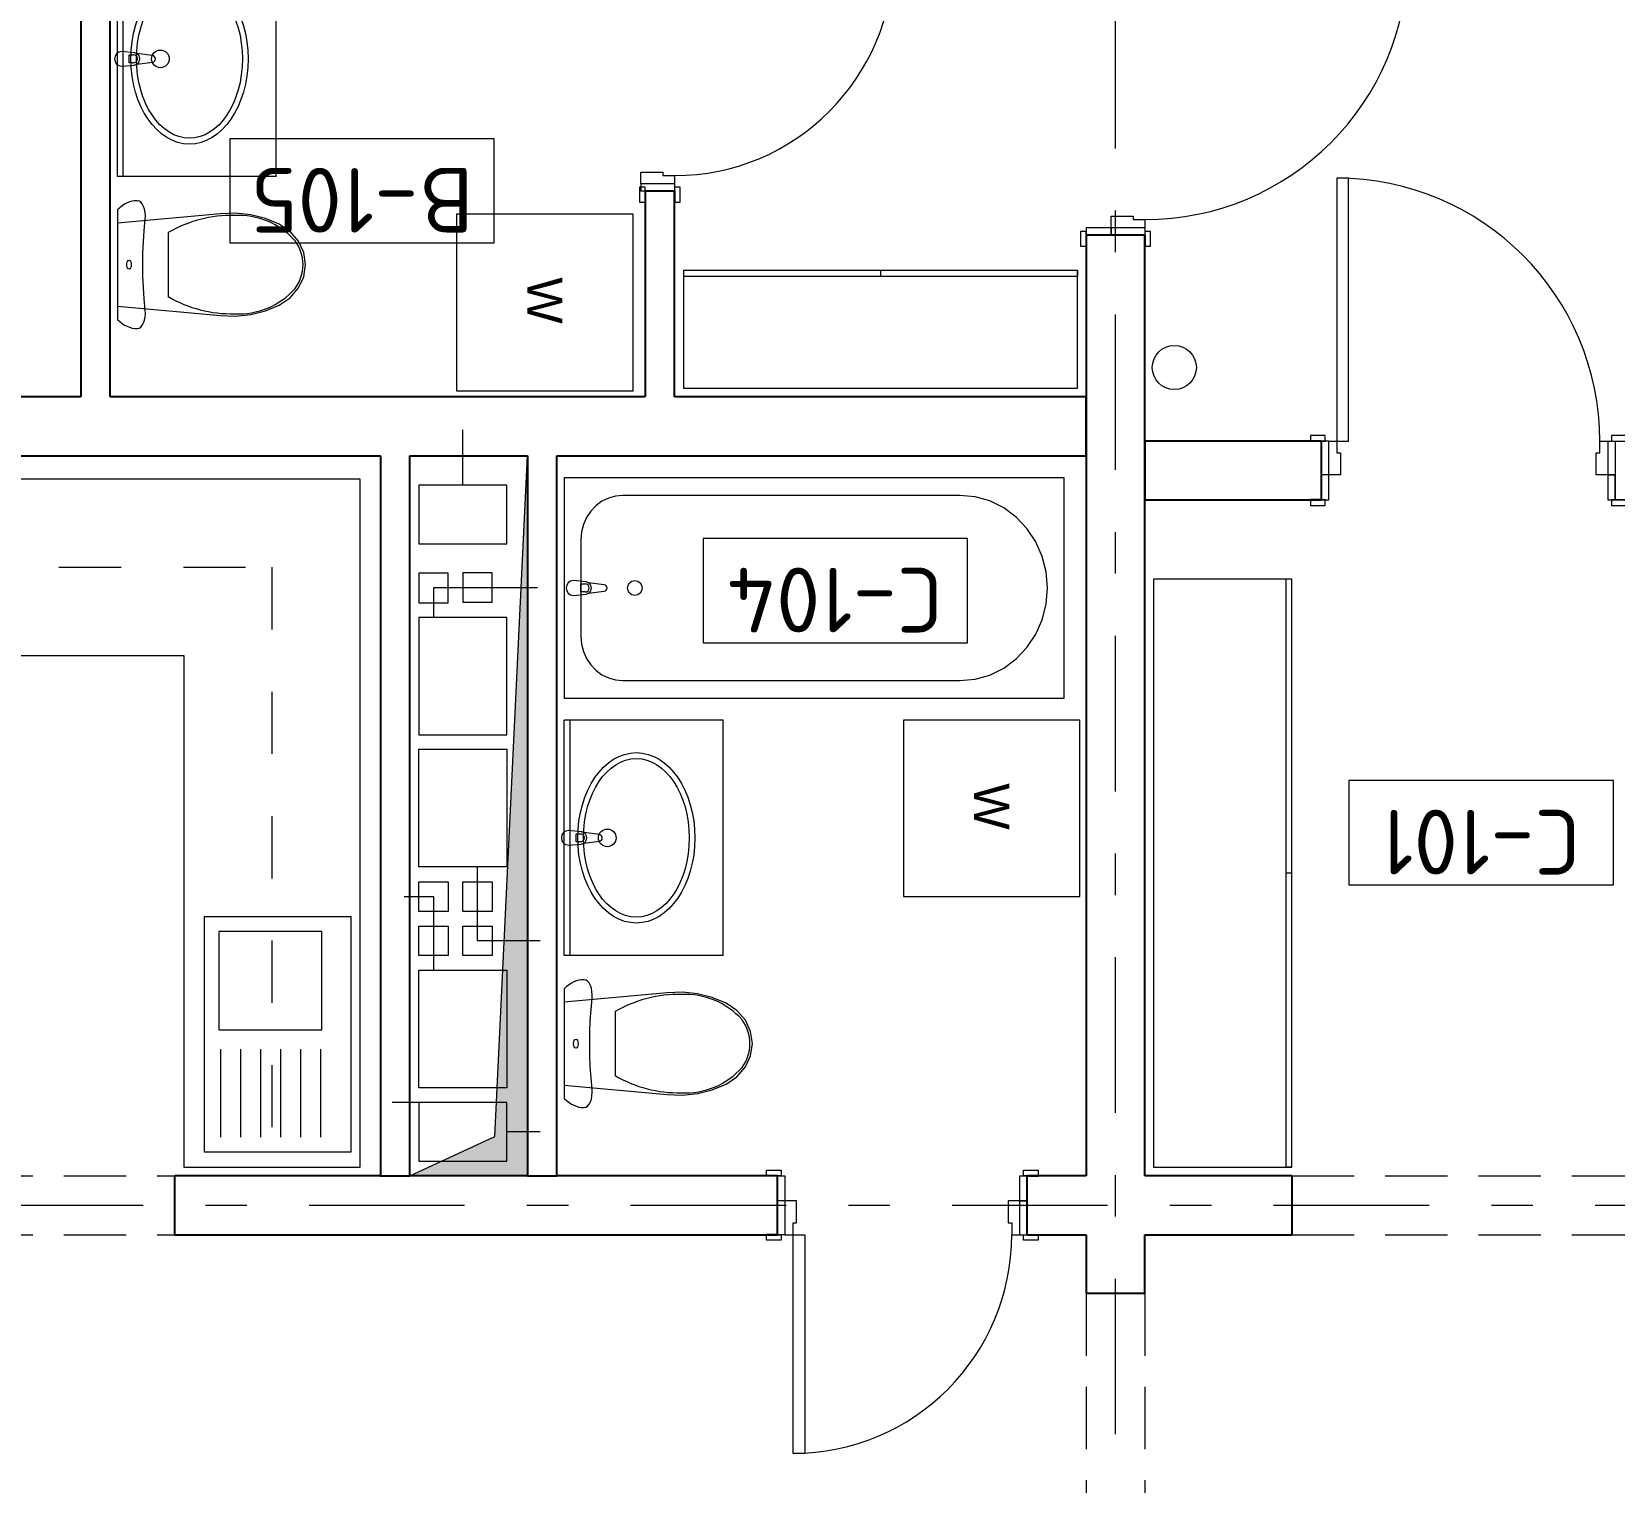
# Model space of a CAD drawing. Header units: millimetres. Extents: x 18162 to 3540582, y 72188 to 247925.
# Drawn here: x 342257 to 347641, y 83203 to 88138 of the extents above; entities that cross this region are included whole.
import ezdxf
from ezdxf.enums import TextEntityAlignment as Align

# ---------------------------------------------------------------- set-up
doc = ezdxf.new("R2010")
doc.units = ezdxf.units.MM
doc.header["$MEASUREMENT"] = 0
doc.set_wipeout_variables(frame=1)
for name, pattern in [('Dashed', [423.333333, 211.666667, -211.666667]), ('Double Dashed', [1093.611073, 529.166651, -211.666656, 141.111112, -211.666656]), ('Hidden Line', [317.5, 211.666667, -105.833333]), ('Wipeout_Contour', [1000, 0, -1000])]:
    doc.linetypes.add(name, pattern=pattern)
for name, color, linetype in [('Archicad Doors', 7, 'Continuous'), ('Archicad Zone Stamps', 7, 'Continuous'), ('Drawing & Figure', 7, 'Continuous'), ('Interior - Equipment', 7, 'Continuous'), ('Interior - Furniture', 7, 'Continuous'), ('Model Unit - Zone A', 7, 'Continuous'), ('Structural - Bearing', 7, 'Continuous'), ('Structural - Grid', 7, 'Continuous')]:
    doc.layers.add(name, color=color, linetype=linetype)
doc.styles.add('GENERATED_STYLE_1', font='arial.ttf')
doc.styles.add('GENERATED_STYLE_2', font='')
doc.styles.add('GENERATED_STYLE_3', font='', dxfattribs={"width": 0.8})
doc.styles.get('GENERATED_STYLE_2').set_extended_font_data('ISOCPEUR MON')
doc.styles.get('GENERATED_STYLE_3').set_extended_font_data('ISOCPEUR MON')

# ---------------------------------------------------------------- blocks, each defined once
blk = doc.blocks.new('Rectangular Door Opening 27[29]_3', base_point=(318570.5, 0))
at = {"layer": 'Archicad Doors', "color": 7, "linetype": 'Hidden Line', "lineweight": 13}
for p, q in [((346544, 84245.7), (347744, 84245.7)), ((346544, 84245.7), (346544, 84045.7)), ((347744, 84245.7), (347744, 84045.7)), ((346544, 84045.7), (347744, 84045.7))]:
    blk.add_line(p, q, dxfattribs=at)
blk = doc.blocks.new('Door 27[30]_3', base_point=(318570.5, 0))
at = {"layer": 'Archicad Doors', "color": 7, "linetype": 'Continuous', "lineweight": 13}
for p, q in [((344757, 84245.7), (344757, 84264.7)), ((344757, 84264.7), (344807, 84264.7)), ((344807, 84264.7), (344807, 84245.7)), ((345631, 84264.7), (345681, 84264.7)), ((345631, 84245.7), (345631, 84264.7)), ((345681, 84264.7), (345681, 84245.7)), ((344807, 84245.7), (344757, 84245.7)), ((344794, 84245.7), (344757, 84245.7)), ((344794, 84245.7), (344757, 84245.7)), ((344794, 84160.7), (344794, 84245.7)), ((344794, 84245.7), (344819, 84245.7)), ((344794, 84160.7), (344794, 84245.7)), ((344794, 84160.7), (344794, 84245.7)), ((344819, 84245.7), (344819, 84160.7)), ((345619, 84160.7), (345619, 84245.7)), ((345619, 84245.7), (345644, 84245.7)), ((345681, 84245.7), (345631, 84245.7)), ((345644, 84245.7), (345644, 84160.7)), ((345644, 84160.7), (345644, 84245.7)), ((345644, 84160.7), (345644, 84245.7)), ((345644, 84245.7), (345681, 84245.7)), ((345644, 84245.7), (345681, 84245.7)), ((344819, 84160.7), (344794, 84160.7)), ((344819, 84160.7), (344794, 84160.7)), ((344794, 84045.7), (344794, 84160.7)), ((344794, 84045.7), (344794, 84160.7)), ((344794, 84045.7), (344794, 84160.7)), ((344819, 84160.7), (344819, 84045.7)), ((344859, 84160.7), (344819, 84160.7)), ((344859, 84085.7), (344859, 84160.7)), ((345579, 84160.7), (345579, 84085.7)), ((345619, 84160.7), (345579, 84160.7)), ((345644, 84160.7), (345619, 84160.7)), ((345619, 84160.7), (345644, 84160.7)), ((345619, 84045.7), (345619, 84160.7)), ((345644, 84045.7), (345644, 84160.7)), ((345644, 84045.7), (345644, 84160.7)), ((345644, 84045.7), (345644, 84160.7)), ((344757, 84026.7), (344757, 84045.7)), ((344757, 84045.7), (344807, 84045.7)), ((344794, 84045.7), (344757, 84045.7)), ((344794, 84045.7), (344757, 84045.7)), ((344819, 84045.7), (344794, 84045.7)), ((344807, 84045.7), (344807, 84026.7)), ((344819, 84045.7), (344847, 84045.7)), ((344847, 84045.7), (344847, 84085.7)), ((344847, 84085.7), (344859, 84085.7)), ((344847, 83301.7), (344847, 84045.7)), ((344847, 84045.7), (344887, 84045.7)), ((344887, 84045.7), (344887, 83301.7)), ((345579, 84085.7), (345591, 84085.7)), ((345591, 84085.7), (345591, 84045.7)), ((345591, 84045.7), (345619, 84045.7)), ((345619, 84045.7), (345644, 84045.7)), ((345631, 84045.7), (345681, 84045.7)), ((345631, 84026.7), (345631, 84045.7)), ((345644, 84045.7), (345681, 84045.7)), ((345644, 84045.7), (345681, 84045.7)), ((345681, 84045.7), (345681, 84026.7)), ((344807, 84026.7), (344757, 84026.7)), ((345681, 84026.7), (345631, 84026.7)), ((344887, 83301.7), (344847, 83301.7))]:
    blk.add_line(p, q, dxfattribs=at)
blk.add_arc((344847, 84045.7), 744, 270, 0, dxfattribs=at)
blk = doc.blocks.new('Rectangular Door Opening 27[31]_3', base_point=(318570.5, 0))
at = {"layer": 'Archicad Doors', "color": 7, "linetype": 'Hidden Line', "lineweight": 13}
for p, q in [((340144.3, 84245.7), (342744.3, 84245.7)), ((340144.3, 84045.7), (340144.3, 84245.7)), ((342744.3, 84045.7), (342744.3, 84245.7)), ((340144.3, 84045.7), (342744.3, 84045.7))]:
    blk.add_line(p, q, dxfattribs=at)
blk = doc.blocks.new('АЦӨ_B-105_25_3', base_point=(343429.2, 87901.7))
at = {"layer": 'Archicad Zone Stamps', "color": 7, "linetype": 'Continuous', "lineweight": 5}
for p, q in [((343830.9, 87774.2), (342930.9, 87774.2)), ((342930.9, 87774.2), (342930.9, 87419.4)), ((343830.9, 87419.4), (343830.9, 87774.2)), ((342930.9, 87419.4), (343830.9, 87419.4))]:
    blk.add_line(p, q, dxfattribs=at)
at = {"layer": 'Archicad Zone Stamps', "color": 7, "lineweight": 5, "style": 'GENERATED_STYLE_2'}
for tag, p in [('DUMMY_861', (343007.7, 87454.9)), ('ROOM_NUMBER', (343380.9, 87454.9))]:
    blk.add_attdef(tag, text='', height=220, rotation=180, dxfattribs=at).set_placement(p, align=Align.TOP_CENTER)
blk = doc.blocks.new('АЦӨ_C-104_28_3', base_point=(345273.4, 84758.3))
at = {"layer": 'Archicad Zone Stamps', "color": 7, "linetype": 'Continuous', "lineweight": 5}
for p, q in [((345441, 86414.4), (344541, 86414.4)), ((344541, 86414.4), (344541, 86059.5)), ((345441, 86059.5), (345441, 86414.4)), ((344541, 86059.5), (345441, 86059.5))]:
    blk.add_line(p, q, dxfattribs=at)
at = {"layer": 'Archicad Zone Stamps', "color": 7, "lineweight": 5, "style": 'GENERATED_STYLE_2'}
for tag, p in [('DUMMY_861', (344617.8, 86095)), ('ROOM_NUMBER', (344991, 86095))]:
    blk.add_attdef(tag, text='', height=220, rotation=180, dxfattribs=at).set_placement(p, align=Align.TOP_CENTER)
blk = doc.blocks.new('Үүдний хэсэг_C-101_29_3', base_point=(346894, 84470.7))
at = {"layer": 'Archicad Zone Stamps', "color": 7, "linetype": 'Continuous', "lineweight": 5}
for p, q in [((347637.5, 85590.8), (346737.5, 85590.8)), ((346737.5, 85590.8), (346737.5, 85236)), ((347637.5, 85236), (347637.5, 85590.8)), ((346737.5, 85236), (347637.5, 85236))]:
    blk.add_line(p, q, dxfattribs=at)
at = {"layer": 'Archicad Zone Stamps', "color": 7, "lineweight": 5, "style": 'GENERATED_STYLE_2'}
for tag, p in [('DUMMY_861', (346847.2, 85271.5)), ('ROOM_NUMBER', (347187.5, 85271.5))]:
    blk.add_attdef(tag, text='', height=220, rotation=180, dxfattribs=at).set_placement(p, align=Align.TOP_CENTER)
blk = doc.blocks.new('Door 27[44]_3', base_point=(318570.5, 0))
at = {"layer": 'Archicad Doors', "color": 7, "linetype": 'Continuous', "lineweight": 13}
for p, q in [((345844, 88482.7), (345825, 88482.7)), ((345825, 88482.7), (345825, 88432.7)), ((345844, 88432.7), (345844, 88482.7)), ((345844, 88445.7), (345844, 88482.7)), ((345844, 88445.7), (345844, 88482.7)), ((346063, 88482.7), (346044, 88482.7)), ((346044, 88482.7), (346044, 88432.7)), ((346044, 88445.7), (346044, 88482.7)), ((346044, 88445.7), (346044, 88482.7)), ((346063, 88432.7), (346063, 88482.7)), ((345825, 88432.7), (345844, 88432.7)), ((345929, 88445.7), (345844, 88445.7)), ((345844, 88445.7), (345844, 88420.7)), ((345929, 88445.7), (345844, 88445.7)), ((345929, 88445.7), (345844, 88445.7)), ((345844, 88420.7), (345929, 88420.7)), ((345929, 88420.7), (345929, 88445.7)), ((345929, 88420.7), (345929, 88445.7)), ((346044, 88445.7), (345929, 88445.7)), ((346044, 88445.7), (345929, 88445.7)), ((346044, 88445.7), (345929, 88445.7)), ((345929, 88420.7), (346044, 88420.7)), ((345929, 88380.7), (345929, 88420.7)), ((346044, 88420.7), (346044, 88445.7)), ((346044, 88432.7), (346063, 88432.7)), ((346044, 88420.7), (346044, 88392.7)), ((346004, 88380.7), (345929, 88380.7)), ((346044, 88392.7), (346004, 88392.7)), ((346004, 88392.7), (346004, 88380.7)), ((346938, 88392.7), (346044, 88392.7)), ((346044, 88392.7), (346044, 88352.7)), ((346044, 88352.7), (346938, 88352.7)), ((346938, 88352.7), (346938, 88392.7)), ((345929, 87510.7), (346004, 87510.7)), ((345929, 87470.7), (345929, 87510.7)), ((346004, 87510.7), (346004, 87498.7)), ((346004, 87498.7), (346044, 87498.7)), ((346044, 87498.7), (346044, 87470.7)), ((345825, 87458.7), (345825, 87408.7)), ((345844, 87458.7), (345825, 87458.7)), ((345929, 87470.7), (345844, 87470.7)), ((345844, 87470.7), (345844, 87445.7)), ((345844, 87408.7), (345844, 87458.7)), ((345844, 87445.7), (345929, 87445.7)), ((345929, 87445.7), (345844, 87445.7)), ((345929, 87445.7), (345844, 87445.7)), ((345844, 87445.7), (345844, 87408.7)), ((345844, 87445.7), (345844, 87408.7)), ((345929, 87445.7), (345929, 87470.7)), ((345929, 87470.7), (345929, 87445.7)), ((346044, 87470.7), (345929, 87470.7)), ((346044, 87445.7), (345929, 87445.7)), ((346044, 87445.7), (345929, 87445.7)), ((346044, 87445.7), (345929, 87445.7)), ((346044, 87470.7), (346044, 87445.7)), ((346044, 87458.7), (346044, 87408.7)), ((346063, 87458.7), (346044, 87458.7)), ((346044, 87445.7), (346044, 87408.7)), ((346044, 87445.7), (346044, 87408.7)), ((346063, 87408.7), (346063, 87458.7)), ((345825, 87408.7), (345844, 87408.7)), ((346044, 87408.7), (346063, 87408.7))]:
    blk.add_line(p, q, dxfattribs=at)
blk.add_arc((346044, 88392.7), 894, 270, 0, dxfattribs=at)
blk = doc.blocks.new('Rectangular Door Opening 27[45]_3', base_point=(318570.5, 0))
at = {"layer": 'Archicad Doors', "color": 7, "linetype": 'Hidden Line', "lineweight": 13}
for p, q in [((345844, 83845.7), (345844, 82645.7)), ((346044, 83845.7), (345844, 83845.7)), ((346044, 83845.7), (346044, 82645.7)), ((346044, 82645.7), (345844, 82645.7))]:
    blk.add_line(p, q, dxfattribs=at)
blk = doc.blocks.new('Door 27[62]_3', base_point=(318570.5, 0))
at = {"layer": 'Archicad Doors', "color": 7, "linetype": 'Continuous', "lineweight": 13}
for p, q in [((344344, 88482.7), (344325, 88482.7)), ((344325, 88482.7), (344325, 88432.7)), ((344344, 88432.7), (344344, 88482.7)), ((344344, 88445.7), (344344, 88482.7)), ((344344, 88445.7), (344344, 88482.7)), ((344463, 88482.7), (344444, 88482.7)), ((344444, 88482.7), (344444, 88432.7)), ((344444, 88445.7), (344444, 88482.7)), ((344444, 88445.7), (344444, 88482.7)), ((344463, 88432.7), (344463, 88482.7)), ((344325, 88432.7), (344344, 88432.7)), ((344329, 88420.7), (344329, 88445.7)), ((344444, 88445.7), (344329, 88445.7)), ((344329, 88420.7), (344444, 88420.7)), ((344329, 88380.7), (344329, 88420.7)), ((344444, 88445.7), (344344, 88445.7)), ((344444, 88445.7), (344344, 88445.7)), ((344444, 88420.7), (344444, 88445.7)), ((344444, 88432.7), (344463, 88432.7)), ((344444, 88420.7), (344444, 88392.7)), ((344404, 88380.7), (344329, 88380.7)), ((344444, 88392.7), (344404, 88392.7)), ((344404, 88392.7), (344404, 88380.7)), ((345188, 88392.7), (344444, 88392.7)), ((344444, 88392.7), (344444, 88352.7)), ((344444, 88352.7), (345188, 88352.7)), ((345188, 88352.7), (345188, 88392.7)), ((344329, 87660.7), (344404, 87660.7)), ((344329, 87620.7), (344329, 87660.7)), ((344404, 87660.7), (344404, 87648.7)), ((344404, 87648.7), (344444, 87648.7)), ((344444, 87648.7), (344444, 87620.7)), ((344325, 87608.7), (344325, 87558.7)), ((344344, 87608.7), (344325, 87608.7)), ((344329, 87620.7), (344329, 87595.7)), ((344444, 87620.7), (344329, 87620.7)), ((344444, 87595.7), (344329, 87595.7)), ((344344, 87558.7), (344344, 87608.7)), ((344444, 87595.7), (344344, 87595.7)), ((344444, 87595.7), (344344, 87595.7)), ((344344, 87595.7), (344344, 87558.7)), ((344344, 87595.7), (344344, 87558.7)), ((344444, 87620.7), (344444, 87595.7)), ((344444, 87608.7), (344444, 87558.7)), ((344463, 87608.7), (344444, 87608.7)), ((344444, 87595.7), (344444, 87558.7)), ((344444, 87595.7), (344444, 87558.7)), ((344463, 87558.7), (344463, 87608.7)), ((344325, 87558.7), (344344, 87558.7)), ((344444, 87558.7), (344463, 87558.7))]:
    blk.add_line(p, q, dxfattribs=at)
blk.add_arc((344444, 88392.7), 744, 270, 0, dxfattribs=at)
blk = doc.blocks.new('Door 27[66]_3', base_point=(318570.5, 0))
at = {"layer": 'Archicad Doors', "color": 7, "linetype": 'Continuous', "lineweight": 13}
for p, q in [((346697, 87639.7), (346697, 86745.7)), ((346737, 87639.7), (346697, 87639.7)), ((346737, 86745.7), (346737, 87639.7)), ((346657, 86764.7), (346607, 86764.7)), ((346607, 86764.7), (346607, 86745.7)), ((346607, 86745.7), (346657, 86745.7)), ((346644, 86745.7), (346607, 86745.7)), ((346644, 86745.7), (346607, 86745.7)), ((346669, 86745.7), (346644, 86745.7)), ((346644, 86745.7), (346644, 86630.7)), ((346644, 86745.7), (346644, 86630.7)), ((346644, 86745.7), (346644, 86630.7)), ((346657, 86745.7), (346657, 86764.7)), ((346669, 86630.7), (346669, 86745.7)), ((346669, 86745.7), (346697, 86745.7)), ((346697, 86745.7), (346697, 86705.7)), ((346697, 86745.7), (346737, 86745.7)), ((347591, 86705.7), (347591, 86745.7)), ((347591, 86745.7), (347619, 86745.7)), ((347619, 86745.7), (347644, 86745.7)), ((347619, 86745.7), (347619, 86630.7)), ((347681, 86764.7), (347631, 86764.7)), ((347631, 86764.7), (347631, 86745.7)), ((347631, 86745.7), (347681, 86745.7)), ((347644, 86745.7), (347644, 86630.7)), ((347644, 86745.7), (347644, 86630.7)), ((347644, 86745.7), (347644, 86630.7)), ((347644, 86745.7), (347681, 86745.7)), ((347644, 86745.7), (347681, 86745.7)), ((347681, 86745.7), (347681, 86764.7)), ((346697, 86705.7), (346709, 86705.7)), ((346709, 86705.7), (346709, 86630.7)), ((347579, 86630.7), (347579, 86705.7)), ((347579, 86705.7), (347591, 86705.7)), ((346644, 86630.7), (346644, 86545.7)), ((346669, 86630.7), (346644, 86630.7)), ((346669, 86630.7), (346644, 86630.7)), ((346644, 86630.7), (346644, 86545.7)), ((346644, 86630.7), (346644, 86545.7)), ((346669, 86545.7), (346669, 86630.7)), ((346709, 86630.7), (346669, 86630.7)), ((347619, 86630.7), (347579, 86630.7)), ((347619, 86630.7), (347619, 86545.7)), ((347644, 86630.7), (347619, 86630.7)), ((347619, 86630.7), (347644, 86630.7)), ((347644, 86545.7), (347644, 86630.7)), ((347644, 86630.7), (347644, 86545.7)), ((347644, 86630.7), (347644, 86545.7)), ((346657, 86545.7), (346607, 86545.7)), ((346607, 86545.7), (346607, 86526.7)), ((346644, 86545.7), (346607, 86545.7)), ((346644, 86545.7), (346607, 86545.7)), ((346607, 86526.7), (346657, 86526.7)), ((346644, 86545.7), (346669, 86545.7)), ((346657, 86526.7), (346657, 86545.7)), ((347619, 86545.7), (347644, 86545.7)), ((347681, 86545.7), (347631, 86545.7)), ((347631, 86545.7), (347631, 86526.7)), ((347631, 86526.7), (347681, 86526.7)), ((347644, 86545.7), (347681, 86545.7)), ((347644, 86545.7), (347681, 86545.7)), ((347681, 86526.7), (347681, 86545.7))]:
    blk.add_line(p, q, dxfattribs=at)
blk.add_arc((346697, 86745.7), 894, 0, 90, dxfattribs=at)
blk = doc.blocks.new('Basin Cabinet 27[60]_3', base_point=(343089, 87645.7))
at = {"layer": 'Interior - Equipment', "color": 7, "linetype": 'Continuous', "lineweight": 5}
for p, q in [((342549, 87645.7), (342549, 88445.7)), ((343089, 88445.7), (342549, 88445.7)), ((342569, 87645.7), (342569, 88445.7)), ((343089, 87645.7), (343089, 88445.7)), ((342588.9, 88059.3), (342603.8, 88059.3)), ((342588.9, 88032.1), (342588.9, 88059.3)), ((342603.8, 88032.1), (342588.9, 88032.1)), ((343089, 87645.7), (342549, 87645.7))]:
    blk.add_line(p, q, dxfattribs=at)
at = {"layer": 'Interior - Equipment', "color": 7, "linetype": 'Continuous', "lineweight": 5, "flags": 128}
blk.add_lwpolyline([(342564, 88020.7), (342605.9, 88024.7, 0.12102), (342615.4, 88027.9), (342668.4, 88034.6, 0.882566), (342668.4, 88056.8), (342615.4, 88063.4, 0.12102), (342605.9, 88066.7), (342564, 88070.7, 1)], format="xyb", close=True, dxfattribs=at)
at = {"layer": 'Interior - Equipment', "color": 7, "linetype": 'Continuous', "lineweight": 5}
blk.add_circle((342695.2, 88045.7), 30, dxfattribs=at)
for centre, radius, start, end in [((342603.8, 88045.7), 13.6, 270, 90), ((342604, 88045.7), 21.1, 302.771, 57.229)]:
    blk.add_arc(centre, radius, start, end, dxfattribs=at)
for major_axis, ratio in [((0, 290), 0.686667), ((0, 270), 0.666667)]:
    blk.add_ellipse((342794, 88045.7), major_axis=major_axis, ratio=ratio, dxfattribs=at)
blk = doc.blocks.new('WC 27[62]_3', base_point=(342549, 87345.7))
at = {"layer": 'Interior - Equipment', "color": 7, "linetype": 'Continuous', "lineweight": 5}
for p, q in [((342722, 87454.6), (342722, 87345.7)), ((342722, 87345.7), (342722, 87236.7))]:
    blk.add_line(p, q, dxfattribs=at)
at = {"layer": 'Interior - Equipment', "color": 7, "linetype": 'Continuous', "lineweight": 5, "flags": 128}
for points in [[(342549, 87158.9), (342556.9, 87151.8), (342565, 87145.6), (342573.3, 87140.3), (342581.7, 87136), (342590.3, 87132.6), (342599, 87130.1), (342607.7, 87128.7), (342616.4, 87128.2), (342622.5, 87129.5), (342628.2, 87133.2), (342633.4, 87139.3), (342637.8, 87147.5), (342641.1, 87157.2), (342643.2, 87168.1), (342644, 87179.6), (342643.4, 87191.2), (342639.9, 87229.5), (342637.3, 87268), (342635.8, 87306.8), (342635.3, 87345.7), (342635.8, 87384.5), (342637.3, 87423.3), (342639.9, 87461.9), (342643.4, 87500.2), (342644, 87511.7), (342643.2, 87523.2), (342641.1, 87534.1), (342637.8, 87543.9), (342633.4, 87552), (342628.2, 87558.1), (342622.5, 87561.9), (342616.4, 87563.2), (342607.7, 87562.7), (342599, 87561.2), (342590.3, 87558.8), (342581.7, 87555.4), (342573.3, 87551), (342565, 87545.7), (342556.9, 87539.5), (342549, 87532.4)], [(343002.4, 87176.2), (343052.1, 87188.7), (343099.1, 87207.7), (343136.3, 87233.3), (343164.8, 87266.3), (343182.8, 87304.6), (343189, 87345.7), (343182.8, 87386.7), (343164.8, 87425), (343136.3, 87458.1), (343099.1, 87483.7), (343052.1, 87502.7), (343002.4, 87515.1), (342951.1, 87520.6), (342899.4, 87519), (342549, 87486.6), (342549, 87204.7), (342899.4, 87172.3), (342951.1, 87170.8)]]:
    blk.add_lwpolyline(points, close=True, dxfattribs=at)
at = {"layer": 'Interior - Equipment', "color": 7, "linetype": 'Continuous', "lineweight": 5}
for centre, major_axis, start_param, end_param in [((342936.9, 87087.6), (425.5, 0), 1.547178, 2.100199), ((342961.3, 87256.2), (257.1, 0), 0.725935, 1.626524), ((343041.7, 87344.9), (138.6, 0), 0.005861, 0.632505), ((343041.7, 87346.5), (138.6, 0), 5.650681, 6.277325), ((342936.9, 87603.8), (425.5, 0), 4.182984, 4.736005), ((342961.3, 87435.1), (257.1, 0), 4.656658, 5.557246)]:
    blk.add_ellipse(centre, major_axis=major_axis, ratio=0.999377, start_param=start_param, end_param=end_param, dxfattribs=at)
blk.add_ellipse((342588.3, 87345.7), major_axis=(0, 15), ratio=0.524717, dxfattribs=at)
blk = doc.blocks.new('Washer 27[63]_3', base_point=(343702.8, 87216.9))
at = {"layer": 'Interior - Equipment', "color": 7, "linetype": 'Continuous', "lineweight": 5, "flags": 128}
blk.add_lwpolyline([(343702.8, 86916.9), (344302.8, 86916.9), (344302.8, 87516.9), (343702.8, 87516.9)], close=True, dxfattribs=at)
at = {"layer": 'Interior - Equipment', "color": 7, "lineweight": 5, "style": 'GENERATED_STYLE_1'}
blk.add_attdef('stDisplayText', text='', height=120, rotation=270, dxfattribs=at).set_placement((344002.8, 87223.7), align=Align.MIDDLE_CENTER)
blk = doc.blocks.new('Basin Cabinet 27[64]_3', base_point=(344609, 84995.7))
at = {"layer": 'Interior - Equipment', "color": 7, "linetype": 'Continuous', "lineweight": 5}
for p, q in [((344069, 84995.7), (344069, 85795.7)), ((344609, 85795.7), (344069, 85795.7)), ((344089, 84995.7), (344089, 85795.7)), ((344609, 84995.7), (344609, 85795.7)), ((344108.9, 85409.3), (344123.8, 85409.3)), ((344108.9, 85382.1), (344108.9, 85409.3)), ((344123.8, 85382.1), (344108.9, 85382.1)), ((344609, 84995.7), (344069, 84995.7))]:
    blk.add_line(p, q, dxfattribs=at)
at = {"layer": 'Interior - Equipment', "color": 7, "linetype": 'Continuous', "lineweight": 5, "flags": 128}
blk.add_lwpolyline([(344084, 85370.7), (344125.9, 85374.7, 0.12102), (344135.4, 85377.9), (344188.4, 85384.6, 0.882566), (344188.4, 85406.8), (344135.4, 85413.4, 0.12102), (344125.9, 85416.7), (344084, 85420.7, 1)], format="xyb", close=True, dxfattribs=at)
at = {"layer": 'Interior - Equipment', "color": 7, "linetype": 'Continuous', "lineweight": 5}
blk.add_circle((344215.2, 85395.7), 30, dxfattribs=at)
for centre, radius, start, end in [((344123.8, 85395.7), 13.6, 270, 90), ((344124, 85395.7), 21.1, 302.771, 57.229)]:
    blk.add_arc(centre, radius, start, end, dxfattribs=at)
for major_axis, ratio in [((0, 290), 0.686667), ((0, 270), 0.666667)]:
    blk.add_ellipse((344314, 85395.7), major_axis=major_axis, ratio=ratio, dxfattribs=at)
blk = doc.blocks.new('Bathtub 27[65]_3', base_point=(344069, 86620.7))
at = {"layer": 'Interior - Equipment', "color": 7, "linetype": 'Continuous', "lineweight": 5}
for p, q in [((344125.2, 86259.3), (344140.1, 86259.3)), ((344125.2, 86232.1), (344125.2, 86259.3)), ((344140.1, 86232.1), (344125.2, 86232.1))]:
    blk.add_line(p, q, dxfattribs=at)
at = {"layer": 'Interior - Equipment', "color": 7, "linetype": 'Continuous', "lineweight": 5, "flags": 128}
for points in [[(344069, 85870.7), (345769, 85870.7), (345769, 86620.7), (344069, 86620.7)], [(344267.3, 86560.7), (344242.7, 86558.4), (344218.9, 86551.6), (344196.5, 86540.6), (344176.2, 86525.6), (344158.8, 86507.1), (344144.6, 86485.7), (344134.2, 86462), (344127.8, 86436.7), (344125.6, 86410.7), (344125.6, 86080.7), (344127.8, 86054.6), (344134.2, 86029.4), (344144.6, 86005.7), (344158.8, 85984.3), (344176.2, 85965.8), (344196.5, 85950.8), (344218.9, 85939.7), (344242.7, 85933), (344267.3, 85930.7), (345414.8, 85930.7), (345466.5, 85935.5), (345516.6, 85949.7), (345563.6, 85972.9), (345606, 86004.4), (345642.7, 86043.2), (345672.5, 86088.2), (345694.4, 86137.9), (345707.8, 86191), (345712.3, 86245.7), (345707.8, 86300.4), (345694.4, 86353.4), (345672.5, 86403.2), (345642.7, 86448.2), (345606, 86487), (345563.6, 86518.5), (345516.6, 86541.7), (345466.5, 86555.9), (345414.8, 86560.7)]]:
    blk.add_lwpolyline(points, close=True, dxfattribs=at)
blk.add_lwpolyline([(344100.3, 86220.7), (344142.2, 86224.7, 0.12102), (344151.8, 86227.9), (344204.7, 86234.6, 0.882566), (344204.7, 86256.8), (344151.8, 86263.4, 0.12102), (344142.2, 86266.7), (344100.3, 86270.7, 1)], format="xyb", close=True, dxfattribs=at)
at = {"layer": 'Interior - Equipment', "color": 7, "linetype": 'Continuous', "lineweight": 5}
blk.add_circle((344309, 86245.7), 25, dxfattribs=at)
for centre, radius, start, end in [((344140.1, 86245.7), 13.6, 270, 90), ((344140.3, 86245.7), 21.1, 302.771, 57.229)]:
    blk.add_arc(centre, radius, start, end, dxfattribs=at)
blk = doc.blocks.new('WC 27[66]_3', base_point=(344069, 84695.7))
at = {"layer": 'Interior - Equipment', "color": 7, "linetype": 'Continuous', "lineweight": 5}
for p, q in [((344242, 84804.6), (344242, 84695.7)), ((344242, 84695.7), (344242, 84586.7))]:
    blk.add_line(p, q, dxfattribs=at)
at = {"layer": 'Interior - Equipment', "color": 7, "linetype": 'Continuous', "lineweight": 5, "flags": 128}
for points in [[(344069, 84508.9), (344076.9, 84501.8), (344085, 84495.6), (344093.3, 84490.3), (344101.7, 84486), (344110.3, 84482.6), (344119, 84480.1), (344127.7, 84478.7), (344136.4, 84478.2), (344142.5, 84479.5), (344148.2, 84483.2), (344153.4, 84489.3), (344157.8, 84497.5), (344161.1, 84507.2), (344163.2, 84518.1), (344164, 84529.6), (344163.4, 84541.2), (344159.9, 84579.5), (344157.3, 84618), (344155.8, 84656.8), (344155.3, 84695.7), (344155.8, 84734.5), (344157.3, 84773.3), (344159.9, 84811.9), (344163.4, 84850.2), (344164, 84861.7), (344163.2, 84873.2), (344161.1, 84884.1), (344157.8, 84893.9), (344153.4, 84902), (344148.2, 84908.1), (344142.5, 84911.9), (344136.4, 84913.2), (344127.7, 84912.7), (344119, 84911.2), (344110.3, 84908.8), (344101.7, 84905.4), (344093.3, 84901), (344085, 84895.7), (344076.9, 84889.5), (344069, 84882.4)], [(344522.4, 84526.2), (344572.1, 84538.7), (344619.1, 84557.7), (344656.3, 84583.3), (344684.8, 84616.3), (344702.8, 84654.6), (344709, 84695.7), (344702.8, 84736.7), (344684.8, 84775), (344656.3, 84808.1), (344619.1, 84833.7), (344572.1, 84852.7), (344522.4, 84865.1), (344471.1, 84870.6), (344419.4, 84869), (344069, 84836.6), (344069, 84554.7), (344419.4, 84522.3), (344471.1, 84520.8)]]:
    blk.add_lwpolyline(points, close=True, dxfattribs=at)
at = {"layer": 'Interior - Equipment', "color": 7, "linetype": 'Continuous', "lineweight": 5}
for centre, major_axis, start_param, end_param in [((344456.9, 84437.6), (425.5, 0), 1.547178, 2.100199), ((344481.3, 84606.2), (257.1, 0), 0.725935, 1.626524), ((344561.7, 84694.9), (138.6, 0), 0.005861, 0.632505), ((344561.7, 84696.5), (138.6, 0), 5.650681, 6.277325), ((344456.9, 84953.8), (425.5, 0), 4.182984, 4.736005), ((344481.3, 84785.1), (257.1, 0), 4.656658, 5.557246)]:
    blk.add_ellipse(centre, major_axis=major_axis, ratio=0.999377, start_param=start_param, end_param=end_param, dxfattribs=at)
blk.add_ellipse((344108.3, 84695.7), major_axis=(0, 15), ratio=0.524717, dxfattribs=at)
blk = doc.blocks.new('Washer 27[67]_3', base_point=(345222.8, 85495.7))
at = {"layer": 'Interior - Equipment', "color": 7, "linetype": 'Continuous', "lineweight": 5, "flags": 128}
blk.add_lwpolyline([(345222.8, 85195.7), (345822.8, 85195.7), (345822.8, 85795.7), (345222.8, 85795.7)], close=True, dxfattribs=at)
at = {"layer": 'Interior - Equipment', "color": 7, "lineweight": 5, "style": 'GENERATED_STYLE_1'}
blk.add_attdef('stDisplayText', text='', height=120, rotation=270, dxfattribs=at).set_placement((345522.8, 85502.5), align=Align.MIDDLE_CENTER)
blk = doc.blocks.new('Kitchen Layout 27[68]_3', base_point=(343374.3, 83616))
at = {"layer": 'Interior - Equipment', "color": 7, "linetype": 'Continuous', "lineweight": 5}
for p, q in [((340480.1, 86016), (341080.1, 86616)), ((341080.1, 86016), (340480.1, 86616)), ((339957.3, 86170.3), (340098.7, 86311.7)), ((340098.7, 86170.3), (339957.3, 86311.7)), ((340028, 86141), (340028, 86341)), ((339928, 86241), (340128, 86241)), ((342894.3, 85077.1), (342894.3, 84742.1)), ((343244.3, 85077.1), (342894.3, 85077.1)), ((343244.3, 84742.1), (343244.3, 85077.1)), ((342894.3, 84742.1), (343244.3, 84742.1)), ((342899.3, 84677.1), (342899.3, 84377.1)), ((342967.3, 84677.1), (342967.3, 84377.1)), ((343035.3, 84677.1), (343035.3, 84377.1)), ((343103.3, 84677.1), (343103.3, 84377.1)), ((343171.3, 84677.1), (343171.3, 84377.1)), ((343239.3, 84677.1), (343239.3, 84377.1))]:
    blk.add_line(p, q, dxfattribs=at)
at = {"layer": 'Interior - Equipment', "color": 7, "linetype": 'Dashed', "lineweight": 5}
for p, q in [((343374.3, 86616), (341080.1, 86616)), ((341080.1, 86616), (341080.1, 86316)), ((343374.3, 84276), (343374.3, 86616)), ((341080.1, 86316), (343074.3, 86316)), ((343074.3, 86316), (343074.3, 84276)), ((343074.3, 84276), (343374.3, 84276))]:
    blk.add_line(p, q, dxfattribs=at)
at = {"layer": 'Interior - Equipment', "color": 7, "linetype": 'Continuous', "lineweight": 5, "flags": 128}
for points in [[(339578, 85866), (340478, 85866), (340478, 86616), (339578, 86616)], [(343374.3, 84276), (343374.3, 86616), (340478, 86616), (340478, 86016), (342774.3, 86016), (342774.3, 84276)], [(340480.1, 86016), (341080.1, 86016), (341080.1, 86616), (340480.1, 86616)], [(341471.3, 86066), (342051.3, 86066), (342051.3, 86566), (341471.3, 86566)], [(342844.3, 85127.1), (342844.3, 84327.1), (343344.3, 84327.1), (343344.3, 85127.1)]]:
    blk.add_lwpolyline(points, close=True, dxfattribs=at)
at = {"layer": 'Interior - Equipment', "color": 7, "linetype": 'Continuous', "lineweight": 5}
for centre, radius in [((341601.8, 86453.5), 72.5), ((341906.3, 86434), 90), ((341634.8, 86216), 105), ((341926.6, 86201), 72.5)]:
    blk.add_circle(centre, radius, dxfattribs=at)
blk = doc.blocks.new('Cupboard 27[123]_3', base_point=(345814.3, 87325.7))
at = {"layer": 'Interior - Furniture', "color": 7, "linetype": 'Continuous', "lineweight": 5}
for p, q in [((345144.3, 87325.7), (345144.3, 87305.7)), ((345814.3, 87325.7), (345814.3, 87305.7)), ((345814.3, 87305.7), (344474.3, 87305.7))]:
    blk.add_line(p, q, dxfattribs=at)
at = {"layer": 'Interior - Furniture', "color": 7, "linetype": 'Continuous', "lineweight": 5, "flags": 128}
blk.add_lwpolyline([(345814.3, 87325.7), (344474.3, 87325.7), (344474.3, 86925.7), (345814.3, 86925.7)], close=True, dxfattribs=at)
blk = doc.blocks.new('Cupboard 27[127]_3', base_point=(346544, 84276))
at = {"layer": 'Interior - Furniture', "color": 7, "linetype": 'Continuous', "lineweight": 5}
for p, q in [((346524, 84276), (346524, 86276)), ((346544, 85276), (346524, 85276)), ((346544, 84276), (346524, 84276))]:
    blk.add_line(p, q, dxfattribs=at)
at = {"layer": 'Interior - Furniture', "color": 7, "linetype": 'Continuous', "lineweight": 5, "flags": 128}
blk.add_lwpolyline([(346544, 84276), (346544, 86276), (346073.7, 86276), (346073.7, 84276)], close=True, dxfattribs=at)
blk = doc.blocks.new('Bathtub 27[147]_3', base_point=(344069, 86620.7))
at = {"layer": 'Interior - Equipment', "color": 7, "linetype": 'Continuous', "lineweight": 5}
for p, q in [((344125.2, 86259.3), (344140.1, 86259.3)), ((344125.2, 86232.1), (344125.2, 86259.3)), ((344140.1, 86232.1), (344125.2, 86232.1))]:
    blk.add_line(p, q, dxfattribs=at)
at = {"layer": 'Interior - Equipment', "color": 7, "linetype": 'Continuous', "lineweight": 5, "flags": 128}
for points in [[(344069, 85870.7), (345769, 85870.7), (345769, 86620.7), (344069, 86620.7)], [(344267.3, 86560.7), (344242.7, 86558.4), (344218.9, 86551.6), (344196.5, 86540.6), (344176.2, 86525.6), (344158.8, 86507.1), (344144.6, 86485.7), (344134.2, 86462), (344127.8, 86436.7), (344125.6, 86410.7), (344125.6, 86080.7), (344127.8, 86054.6), (344134.2, 86029.4), (344144.6, 86005.7), (344158.8, 85984.3), (344176.2, 85965.8), (344196.5, 85950.8), (344218.9, 85939.7), (344242.7, 85933), (344267.3, 85930.7), (345414.8, 85930.7), (345466.5, 85935.5), (345516.6, 85949.7), (345563.6, 85972.9), (345606, 86004.4), (345642.7, 86043.2), (345672.5, 86088.2), (345694.4, 86137.9), (345707.8, 86191), (345712.3, 86245.7), (345707.8, 86300.4), (345694.4, 86353.4), (345672.5, 86403.2), (345642.7, 86448.2), (345606, 86487), (345563.6, 86518.5), (345516.6, 86541.7), (345466.5, 86555.9), (345414.8, 86560.7)]]:
    blk.add_lwpolyline(points, close=True, dxfattribs=at)
blk.add_lwpolyline([(344100.3, 86220.7), (344142.2, 86224.7, 0.12102), (344151.8, 86227.9), (344204.7, 86234.6, 0.882566), (344204.7, 86256.8), (344151.8, 86263.4, 0.12102), (344142.2, 86266.7), (344100.3, 86270.7, 1)], format="xyb", close=True, dxfattribs=at)
at = {"layer": 'Interior - Equipment', "color": 7, "linetype": 'Continuous', "lineweight": 5}
blk.add_circle((344309, 86245.7), 25, dxfattribs=at)
for centre, radius, start, end in [((344140.1, 86245.7), 13.6, 270, 90), ((344140.3, 86245.7), 21.1, 302.771, 57.229)]:
    blk.add_arc(centre, radius, start, end, dxfattribs=at)
blk = doc.blocks.new('Washer 27[149]_3', base_point=(345222.8, 85495.7))
at = {"layer": 'Interior - Equipment', "color": 7, "linetype": 'Continuous', "lineweight": 5, "flags": 128}
blk.add_lwpolyline([(345222.8, 85195.7), (345822.8, 85195.7), (345822.8, 85795.7), (345222.8, 85795.7)], close=True, dxfattribs=at)
at = {"layer": 'Interior - Equipment', "color": 7, "lineweight": 5, "style": 'GENERATED_STYLE_1'}
blk.add_attdef('stDisplayText', text='', height=120, rotation=270, dxfattribs=at).set_placement((345522.8, 85502.5), align=Align.MIDDLE_CENTER)
blk = doc.blocks.new('Standard grid marker[169]_3', base_point=(336732.8, 84145.7))
at = {"layer": 'Structural - Grid', "color": 13, "linetype": 'Double Dashed', "lineweight": 13}
blk.add_line((337732.8, 84145.7), (372294.9, 84145.7), dxfattribs=at)
at = {"layer": 'Structural - Grid', "color": 13, "lineweight": 13, "style": 'GENERATED_STYLE_3'}
blk.add_attdef('AC_MarkerText_1', text='', height=250, rotation=180, dxfattribs=at).set_placement((373594.9, 84020.7), align=Align.TOP_CENTER)
blk = doc.blocks.new('Standard grid marker[175]_3', base_point=(345944, 72524.1))
at = {"layer": 'Structural - Grid', "color": 13, "linetype": 'Double Dashed', "lineweight": 13}
blk.add_line((345944, 73524.1), (345944, 100185.5), dxfattribs=at)
at = {"layer": 'Structural - Grid', "color": 13, "lineweight": 13, "style": 'GENERATED_STYLE_3'}
blk.add_attdef('AC_MarkerText_1', text='', height=250, rotation=180, dxfattribs=at).set_placement((345944, 101360.5), align=Align.TOP_CENTER)

msp = doc.modelspace()

# ---------------------------------------------------------------- linework, layer by layer
at = {"layer": 'Structural - Grid', "color": 7, "linetype": 'Continuous', "lineweight": 5}
for points in [[(343874, 86595.7), (343574, 86595.7), (343574, 86395.7), (343874, 86395.7)], [(343574, 86195.7), (343674, 86195.7), (343674, 86295.7), (343574, 86295.7)], [(343724, 86197.3), (343824, 86197.3), (343824, 86297.3), (343724, 86297.3)], [(343574, 85745.7), (343874, 85745.7), (343874, 86145.7), (343574, 86145.7)], [(343574, 85697.3), (343874, 85697.3), (343874, 85297.3), (343574, 85297.3)], [(343674, 85145.7), (343574, 85145.7), (343574, 85245.7), (343674, 85245.7)], [(343724, 85245.7), (343824, 85245.7), (343824, 85145.7), (343724, 85145.7)], [(343674, 84995.7), (343574, 84995.7), (343574, 85095.7), (343674, 85095.7)], [(343724, 85095.7), (343824, 85095.7), (343824, 84995.7), (343724, 84995.7)], [(343574, 84945.7), (343874, 84945.7), (343874, 84545.7), (343574, 84545.7)], [(343874, 84495.7), (343574, 84495.7), (343574, 84295.7), (343874, 84295.7)]]:
    msp.add_lwpolyline(points, close=True, dxfattribs=at)

# ---------------------------------------------------------------- block references
at = {"layer": 'Interior - Equipment', "color": 7, "linetype": 'Continuous', "lineweight": 5}
msp.add_blockref('Kitchen Layout 27[68]_3', (343374.3, 83616), dxfattribs=at)
at = {"layer": 'Interior - Furniture', "color": 7, "linetype": 'Continuous', "lineweight": 5}
for name, p in [('Cupboard 27[123]_3', (345814.3, 87325.7)), ('Cupboard 27[127]_3', (346544, 84276))]:
    msp.add_blockref(name, p, dxfattribs=at)
at = {"layer": 'Model Unit - Zone A', "color": 7, "linetype": 'Continuous', "lineweight": 5}
for name, p, values in [('АЦӨ_B-105_25_3', (343429.2, 87901.7), {'ROOM_NUMBER': 'B-105'}), ('АЦӨ_C-104_28_3', (345273.4, 84758.3), {'ROOM_NUMBER': 'C-104'}), ('Үүдний хэсэг_C-101_29_3', (346894, 84470.7), {'ROOM_NUMBER': 'C-101'})]:
    msp.add_blockref(name, p, dxfattribs=at).add_auto_attribs(values)

# ---------------------------------------------------------------- wipeouts: each hides what was drawn before it
at = {"color": 254, "linetype": 'Wipeout_Contour', "lineweight": 0, "ltscale": 1414600.923483107}
msp.add_wipeout([(342424, 86895.7), (342524, 86895.7), (342524, 89495.7), (342424, 89495.7)], dxfattribs=at).dxf.layer = 'Structural - Bearing'
at = {"color": 254, "linetype": 'Wipeout_Contour', "lineweight": 0, "ltscale": 1421093.288546467}
msp.add_wipeout([(344344, 86895.7), (344444, 86895.7), (344444, 87595.7), (344344, 87595.7)], dxfattribs=at).dxf.layer = 'Structural - Bearing'
at = {"color": 254, "linetype": 'Wipeout_Contour', "lineweight": 0, "ltscale": 1415671.009360874}
msp.add_wipeout([(342744.3, 84045.7), (344794, 84045.7), (344794, 84245.7), (342744.3, 84245.7)], dxfattribs=at).dxf.layer = 'Structural - Bearing'
at = {"color": 254, "linetype": 'Wipeout_Contour', "lineweight": 0, "ltscale": 1424705.191626524}
msp.add_wipeout([(345644, 84045.7), (346544, 84045.7), (346544, 84245.7), (345644, 84245.7)], dxfattribs=at).dxf.layer = 'Structural - Bearing'

# ---------------------------------------------------------------- next in the draw order: hatches: boundary and pattern name
at = {"layer": 'Drawing & Figure', "linetype": 'Continuous', "lineweight": 13}
msp.add_hatch(color=7, dxfattribs=at).paths.add_polyline_path([(343832.6, 84379.8), (343944, 86695.7), (343944, 84245.7), (343544, 84245.7)])

# ---------------------------------------------------------------- next in the draw order: linework, layer by layer
at = {"layer": 'Drawing & Figure', "color": 7, "linetype": 'Continuous', "lineweight": 13, "flags": 128}
msp.add_lwpolyline([(343832.6, 84379.8), (343944, 86695.7), (343944, 84245.7), (343544, 84245.7)], close=True, dxfattribs=at)
at = {"layer": 'Structural - Bearing', "color": 7, "linetype": 'Continuous', "lineweight": 25}
for p, q in [((344344, 87595.7), (344344, 87558.7)), ((344444, 87595.7), (344344, 87595.7)), ((344444, 87595.7), (344444, 87558.7)), ((342744.3, 84045.7), (342744.3, 84245.7)), ((344794, 84245.7), (344757, 84245.7)), ((344794, 84160.7), (344794, 84245.7)), ((345644, 84245.7), (345681, 84245.7)), ((345644, 84160.7), (345644, 84245.7)), ((346544, 84245.7), (346544, 84045.7)), ((344794, 84045.7), (344794, 84160.7)), ((345644, 84045.7), (345644, 84160.7)), ((344794, 84045.7), (344757, 84045.7)), ((345644, 84045.7), (345681, 84045.7))]:
    msp.add_line(p, q, dxfattribs=at)
at = {"layer": 'Structural - Bearing', "color": 7, "linetype": 'Continuous', "lineweight": 25, "flags": 128}
for points in [[(342424, 89495.7), (342424, 86895.7)], [(342524, 86895.7), (342524, 89315.7)], [(344344, 87595.7), (344344, 86895.7)], [(344444, 86895.7), (344444, 87595.7)], [(344794, 84245.7), (342744.3, 84245.7)], [(345844, 84245.7), (345644, 84245.7)], [(346544, 84245.7), (346044, 84245.7)], [(342744.3, 84045.7), (344794, 84045.7)], [(345644, 84045.7), (345844, 84045.7)], [(346044, 84045.7), (346544, 84045.7)]]:
    msp.add_lwpolyline(points, dxfattribs=at)
at = {"layer": 'Structural - Bearing', "color": 7, "linetype": 'Continuous', "lineweight": 13, "flags": 128}
msp.add_lwpolyline([(343944, 84245.7), (343544, 84245.7), (343544, 86695.7), (343944, 86695.7)], close=True, dxfattribs=at)

# ---------------------------------------------------------------- next in the draw order: block references
at = {"layer": 'Archicad Doors', "color": 7, "linetype": 'Continuous', "lineweight": 13}
for name in ['Door 27[62]_3', 'Door 27[30]_3']:
    msp.add_blockref(name, (318570.5, 0), dxfattribs=at)
at = {"layer": 'Archicad Doors', "color": 7, "linetype": 'Hidden Line', "lineweight": 13}
for name in ['Rectangular Door Opening 27[31]_3', 'Rectangular Door Opening 27[29]_3']:
    msp.add_blockref(name, (318570.5, 0), dxfattribs=at)
at = {"layer": 'Interior - Equipment', "color": 7, "linetype": 'Continuous', "lineweight": 5}
for name, p in [('Basin Cabinet 27[60]_3', (343089, 87645.7)), ('WC 27[62]_3', (342549, 87345.7))]:
    msp.add_blockref(name, p, dxfattribs=at)

# ---------------------------------------------------------------- next in the draw order: wipeouts: each hides what was drawn before it
at = {"color": 254, "linetype": 'Wipeout_Contour', "lineweight": 0, "ltscale": 1425758.048952258}
msp.add_wipeout([(345844, 84245.7), (346044, 84245.7), (346044, 87445.7), (345844, 87445.7)], dxfattribs=at).dxf.layer = 'Structural - Bearing'
at = {"color": 254, "linetype": 'Wipeout_Contour', "lineweight": 0, "ltscale": 1415879.998083151}
msp.add_wipeout([(343444, 86695.7), (343444, 84245.7), (343544, 84245.7), (343544, 86695.7)], dxfattribs=at).dxf.layer = 'Structural - Bearing'
at = {"color": 254, "linetype": 'Wipeout_Contour', "lineweight": 0, "ltscale": 1417820.890105142}
msp.add_wipeout([(343944, 86695.7), (343944, 84245.7), (344044, 84245.7), (344044, 86695.7)], dxfattribs=at).dxf.layer = 'Structural - Bearing'
at = {"color": 254, "linetype": 'Wipeout_Contour', "lineweight": 0, "ltscale": 1423933.260163869}
msp.add_wipeout([(346044, 84045.7), (345844, 84045.7), (345844, 83845.7), (346044, 83845.7)], dxfattribs=at).dxf.layer = 'Structural - Bearing'

# ---------------------------------------------------------------- next in the draw order: linework, layer by layer
at = {"layer": 'Drawing & Figure', "color": 7, "linetype": 'Continuous', "lineweight": 5}
msp.add_circle((346144, 86995.7), 75, dxfattribs=at)
at = {"layer": 'Structural - Bearing', "color": 7, "linetype": 'Continuous', "lineweight": 25}
for p, q in [((345844, 87445.7), (345844, 87408.7)), ((345929, 87445.7), (345844, 87445.7)), ((346044, 87445.7), (345929, 87445.7)), ((346044, 87445.7), (346044, 87408.7)), ((346044, 83845.7), (345844, 83845.7))]:
    msp.add_line(p, q, dxfattribs=at)
at = {"layer": 'Structural - Bearing', "color": 7, "linetype": 'Continuous', "lineweight": 25, "flags": 128}
for points in [[(345844, 87445.7), (345844, 84245.7)], [(346044, 84245.7), (346044, 87445.7)], [(343444, 86695.7), (343444, 84245.7)], [(343544, 84245.7), (343544, 86695.7)], [(343944, 86695.7), (343944, 84245.7)], [(344044, 84245.7), (344044, 86695.7)], [(343444, 84245.7), (343544, 84245.7)], [(343944, 84245.7), (344044, 84245.7)], [(345844, 84045.7), (345844, 83845.7)], [(346044, 83845.7), (346044, 84045.7)]]:
    msp.add_lwpolyline(points, dxfattribs=at)
at = {"layer": 'Structural - Grid', "color": 7, "linetype": 'Continuous', "lineweight": 5}
for points in [[(343977.5, 86245.7), (343624, 86245.7), (343624, 86145.7)], [(343986.9, 85045.7), (343774, 85045.7), (343774, 85295.7)], [(343524, 85195.7), (343624, 85195.7), (343624, 84945.7)], [(343574, 84495.7), (343483.8, 84495.7)], [(343987.3, 84395.7), (343874, 84395.7)]]:
    msp.add_lwpolyline(points, dxfattribs=at)

# ---------------------------------------------------------------- next in the draw order: block references
at = {"layer": 'Archicad Doors', "color": 7, "linetype": 'Continuous', "lineweight": 13}
msp.add_blockref('Door 27[44]_3', (318570.5, 0), dxfattribs=at)
at = {"layer": 'Archicad Doors', "color": 7, "linetype": 'Hidden Line', "lineweight": 13}
msp.add_blockref('Rectangular Door Opening 27[45]_3', (318570.5, 0), dxfattribs=at)
at = {"layer": 'Interior - Equipment', "color": 7, "linetype": 'Continuous', "lineweight": 5}
for name, p in [('Bathtub 27[65]_3', (344069, 86620.7)), ('Bathtub 27[147]_3', (344069, 86620.7)), ('Basin Cabinet 27[64]_3', (344609, 84995.7)), ('WC 27[66]_3', (344069, 84695.7))]:
    msp.add_blockref(name, p, dxfattribs=at)
for name in ['Washer 27[67]_3', 'Washer 27[149]_3']:
    msp.add_blockref(name, (345222.8, 85495.7), dxfattribs=at).add_auto_attribs({'stDisplayText': 'W'})
at = {"layer": 'Structural - Grid', "color": 13, "linetype": 'Continuous', "lineweight": 13}
msp.add_blockref('Standard grid marker[169]_3', (336732.8, 84145.7), dxfattribs=at)

# ---------------------------------------------------------------- next in the draw order: wipeouts: each hides what was drawn before it
at = {"color": 254, "linetype": 'Wipeout_Contour', "lineweight": 0, "ltscale": 1414062.272673219}
msp.add_wipeout([(345844, 86895.7), (339544, 86895.7), (339544, 86695.7), (345844, 86695.7)], dxfattribs=at).dxf.layer = 'Structural - Bearing'
at = {"color": 254, "linetype": 'Wipeout_Contour', "lineweight": 0, "ltscale": 1428070.794179383}
msp.add_wipeout([(346044, 86745.7), (346044, 86545.7), (346644, 86545.7), (346644, 86745.7)], dxfattribs=at).dxf.layer = 'Structural - Bearing'

# ---------------------------------------------------------------- next in the draw order: linework, layer by layer
at = {"layer": 'Structural - Bearing', "color": 7, "linetype": 'Continuous', "lineweight": 25}
for p, q in [((346644, 86745.7), (346607, 86745.7)), ((346644, 86745.7), (346644, 86630.7)), ((346644, 86630.7), (346644, 86545.7)), ((346644, 86545.7), (346607, 86545.7))]:
    msp.add_line(p, q, dxfattribs=at)
at = {"layer": 'Structural - Bearing', "color": 7, "linetype": 'Continuous', "lineweight": 25, "flags": 128}
for points in [[(342424, 86895.7), (339544, 86895.7)], [(344344, 86895.7), (342524, 86895.7)], [(345844, 86895.7), (344444, 86895.7)], [(345844, 86695.7), (345844, 86895.7)], [(346644, 86745.7), (346044, 86745.7)], [(346044, 86745.7), (346044, 86545.7)], [(339544, 86695.7), (343444, 86695.7)], [(343544, 86695.7), (343944, 86695.7)], [(344044, 86695.7), (345844, 86695.7)], [(346044, 86545.7), (346644, 86545.7)]]:
    msp.add_lwpolyline(points, dxfattribs=at)
at = {"layer": 'Structural - Grid', "color": 7, "linetype": 'Continuous', "lineweight": 5}
msp.add_lwpolyline([(343724, 86595.7), (343724, 86784.3)], dxfattribs=at)

# ---------------------------------------------------------------- next in the draw order: block references
at = {"layer": 'Archicad Doors', "color": 7, "linetype": 'Continuous', "lineweight": 13}
msp.add_blockref('Door 27[66]_3', (318570.5, 0), dxfattribs=at)
at = {"layer": 'Interior - Equipment', "color": 7, "linetype": 'Continuous', "lineweight": 5}
msp.add_blockref('Washer 27[63]_3', (343702.8, 87216.9), dxfattribs=at).add_auto_attribs({'stDisplayText': 'W'})
at = {"layer": 'Structural - Grid', "color": 13, "linetype": 'Continuous', "lineweight": 13}
msp.add_blockref('Standard grid marker[175]_3', (345944, 72524.1), dxfattribs=at)

doc.saveas('drawing.dxf')
